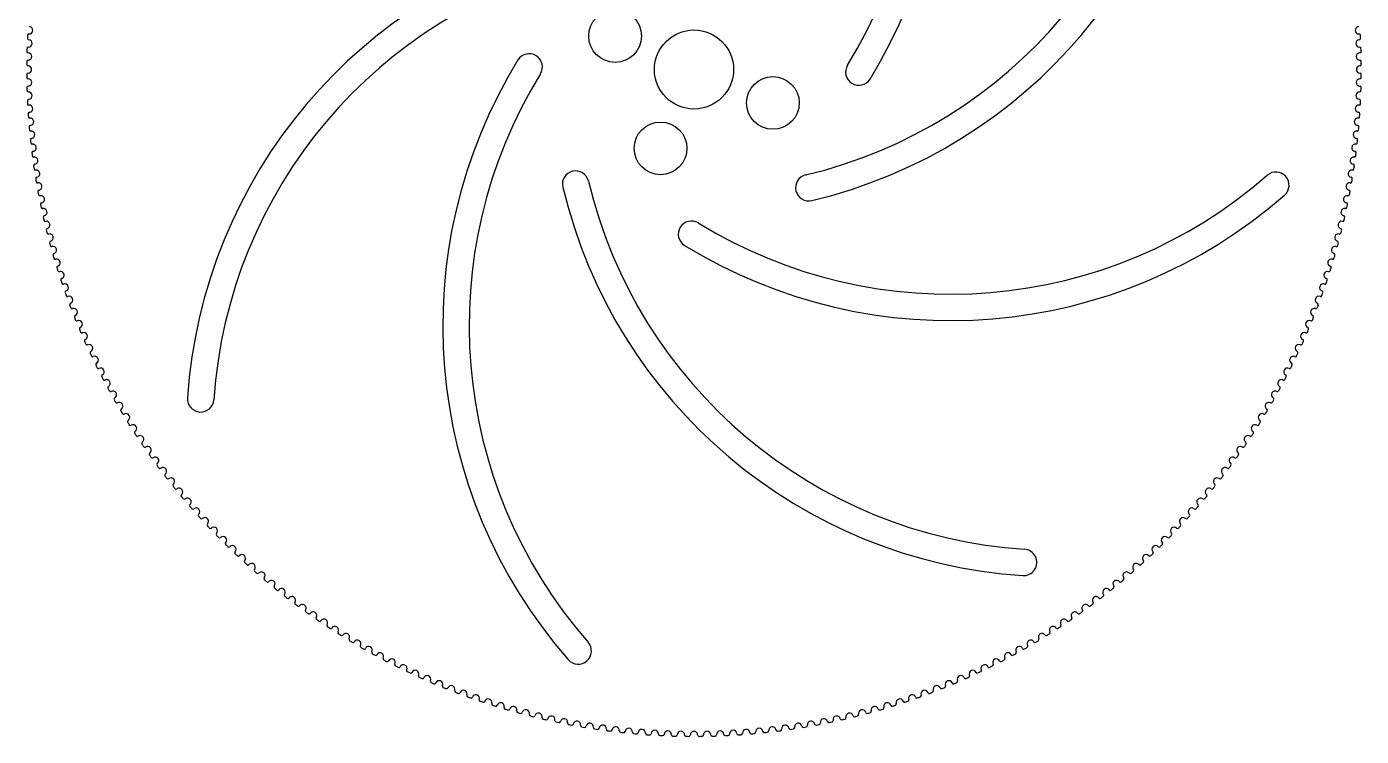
# Model space of a CAD drawing. Header units: millimetres. Extents: x 13 to 657, y -435 to 1.
# Drawn here: x 454.9 to 657.4, y -434.6 to -326.9 of the extents above; entities that cross this region are included whole.
import ezdxf

# ---------------------------------------------------------------- set-up
doc = ezdxf.new("R2010")
doc.units = ezdxf.units.MM
doc.layers.get('0').update_dxf_attribs({"color": 253, "lineweight": 70, "true_color": 0x8faf8f})

msp = doc.modelspace()

# ---------------------------------------------------------------- linework, layer by layer
at = {"color": 98, "lineweight": -3, "true_color": 0x054805}
for centre, radius in [((544.16, -328.29), 4), ((556.13, -333.37), 6), ((568.1, -338.45), 4), ((551.05, -345.34), 4)]:
    msp.add_circle(centre, radius, dxfattribs=at)
for centre, radius, start, end in [((517.24, -294.48), 77, 328.412, 41.1774), ((517.24, -294.48), 73, 328.412, 41.1774), ((556.13, -278.37), 73, 283.412, 356.1774), ((556.13, -278.37), 77, 283.412, 356.1774), ((556.13, -388.37), 77, 103.412, 176.1774), ((556.13, -388.37), 73, 103.412, 176.1774), ((455.27, -327.42), 0.555, 267.2185, 86.0315), ((656.99, -327.42), 0.555, 93.9685, 272.7815), ((455.15, -330.16), 0.2, 88.3435, 178.1782), ((556.13, -333.37), 101.23, 177.0532, 177.3218), ((455.21, -328.65), 0.2, 177.3218, 267.1565), ((455.23, -328.18), 0.2, 87.2185, 177.0532), ((455.17, -329.4), 0.555, 268.3435, 87.1565), ((657.09, -329.4), 0.555, 92.8435, 271.6565), ((657.03, -328.18), 0.2, 2.9468, 92.7815), ((657.05, -328.65), 0.2, 272.8435, 2.6782), ((657.11, -330.16), 0.2, 1.8218, 91.6565), ((556.13, -333.37), 101.23, 2.6782, 2.9468), ((455.11, -332.14), 0.2, 89.4685, 179.3032), ((556.13, -333.37), 101.23, 178.1782, 178.4468), ((455.14, -330.63), 0.2, 178.4468, 268.2815), ((455.12, -331.39), 0.555, 269.4685, 88.2815), ((595.02, -372.26), 77, 148.412, 221.1774), ((531.13, -332.98), 2, 328.412, 148.412), ((657.14, -331.39), 0.555, 91.7185, 270.5315), ((657.12, -330.63), 0.2, 271.7185, 1.5532), ((657.15, -332.14), 0.2, 0.6968, 90.5315), ((556.13, -333.37), 101.23, 1.5532, 1.8218), ((556.13, -333.37), 101.23, 179.3032, 179.5718), ((455.1, -332.62), 0.2, 179.5718, 269.4065), ((455.1, -334.12), 0.2, 90.5935, 180.4282), ((455.1, -333.37), 0.555, 270.5935, 89.4065), ((595.02, -372.26), 73, 148.412, 221.1774), ((581.13, -333.76), 2, 148.412, 328.412), ((657.16, -333.37), 0.555, 90.5935, 269.4065), ((657.16, -332.62), 0.2, 270.5935, 0.4282), ((657.16, -334.12), 0.2, 359.5718, 89.4065), ((556.13, -333.37), 101.23, 0.4282, 0.6968), ((556.13, -333.37), 101.23, 180.4282, 180.6968), ((455.11, -334.6), 0.2, 180.6968, 270.5315), ((455.14, -336.11), 0.2, 91.7185, 181.5532), ((455.12, -335.35), 0.555, 271.7185, 90.5315), ((657.14, -335.35), 0.555, 89.4685, 268.2815), ((657.12, -336.11), 0.2, 358.4468, 88.2815), ((657.15, -334.6), 0.2, 269.4685, 359.3032), ((556.13, -333.37), 101.23, 359.3032, 359.5718), ((556.13, -333.37), 101.23, 181.5532, 181.8218), ((455.15, -336.58), 0.2, 181.8218, 271.6565), ((455.21, -338.09), 0.2, 92.8435, 182.6782), ((455.17, -337.34), 0.555, 272.8435, 91.6565), ((657.09, -337.34), 0.555, 88.3435, 267.1565), ((657.05, -338.09), 0.2, 357.3218, 87.1565), ((657.11, -336.58), 0.2, 268.3435, 358.1782), ((556.13, -333.37), 101.23, 358.1782, 358.4468), ((556.13, -333.37), 101.23, 182.6782, 182.9468), ((455.23, -338.56), 0.2, 182.9468, 272.7815), ((455.32, -340.07), 0.2, 93.9685, 183.8032), ((556.13, -333.37), 101.23, 183.8032, 184.0718), ((455.27, -339.32), 0.555, 273.9685, 92.7815), ((656.99, -339.32), 0.555, 87.2185, 266.0315), ((656.94, -340.07), 0.2, 356.1968, 86.0315), ((657.03, -338.56), 0.2, 267.2185, 357.0532), ((556.13, -333.37), 101.23, 355.9282, 356.1968), ((556.13, -333.37), 101.23, 357.0532, 357.3218), ((455.36, -340.54), 0.2, 184.0718, 273.9065), ((455.47, -342.05), 0.2, 95.0935, 184.9282), ((556.13, -333.37), 101.23, 184.9282, 185.1968), ((455.41, -341.3), 0.555, 275.0935, 93.9065), ((656.85, -341.3), 0.555, 86.0935, 264.9065), ((656.79, -342.05), 0.2, 355.0718, 84.9065), ((656.9, -340.54), 0.2, 266.0935, 355.9282), ((556.13, -333.37), 101.23, 354.8032, 355.0718), ((455.52, -342.52), 0.2, 185.1968, 275.0315), ((455.66, -344.02), 0.2, 96.2185, 186.0532), ((556.13, -333.37), 101.23, 186.0532, 186.3218), ((455.58, -343.27), 0.555, 276.2185, 95.0315), ((656.68, -343.27), 0.555, 84.9685, 263.7815), ((656.6, -344.02), 0.2, 353.9468, 83.7815), ((656.74, -342.52), 0.2, 264.9685, 354.8032), ((556.13, -333.37), 101.23, 353.6782, 353.9468), ((455.72, -344.49), 0.2, 186.3218, 276.1565), ((455.89, -345.99), 0.2, 97.3435, 187.1782), ((556.13, -333.37), 101.23, 187.1782, 187.4468), ((455.8, -345.25), 0.555, 277.3435, 96.1565), ((656.46, -345.25), 0.555, 83.8435, 262.6565), ((656.37, -345.99), 0.2, 352.8218, 82.6565), ((556.13, -333.37), 101.23, 352.5532, 352.8218), ((656.54, -344.49), 0.2, 263.8435, 353.6782), ((455.95, -346.46), 0.2, 187.4468, 277.2815), ((456.16, -347.96), 0.2, 98.4685, 188.3032), ((556.13, -333.37), 101.23, 188.3032, 188.5718), ((456.05, -347.21), 0.555, 278.4685, 97.2815), ((656.21, -347.21), 0.555, 82.7185, 261.5315), ((656.1, -347.96), 0.2, 351.6968, 81.5315), ((556.13, -333.37), 101.23, 351.4282, 351.6968), ((656.31, -346.46), 0.2, 262.7185, 352.5532), ((456.23, -348.43), 0.2, 188.5718, 278.4065), ((456.34, -349.18), 0.555, 279.5935, 98.4065), ((456.47, -349.92), 0.2, 99.5935, 189.4282), ((556.13, -333.37), 101.23, 189.4282, 189.6968), ((538.18, -350.77), 2, 13.412, 193.412), ((595.02, -294.48), 73, 238.412, 311.1774), ((573.53, -351.32), 2, 103.412, 283.412), ((644.4, -350.93), 2, 311.1774, 131.1774), ((655.92, -349.18), 0.555, 81.5935, 260.4065), ((655.79, -349.92), 0.2, 350.5718, 80.4065), ((556.13, -333.37), 101.23, 350.3032, 350.5718), ((656.03, -348.43), 0.2, 261.5935, 351.4282), ((456.54, -350.39), 0.2, 189.6968, 279.5315), ((456.67, -351.13), 0.555, 280.7185, 99.5315), ((456.81, -351.87), 0.2, 100.7185, 190.5532), ((556.13, -333.37), 101.23, 190.5532, 190.8218), ((611.13, -333.37), 77, 193.412, 266.1774), ((611.13, -333.37), 73, 193.412, 266.1774), ((655.59, -351.13), 0.555, 80.4685, 259.2815), ((655.45, -351.87), 0.2, 349.4468, 79.2815), ((556.13, -333.37), 101.23, 349.1782, 349.4468), ((655.72, -350.39), 0.2, 260.4685, 350.3032), ((456.9, -352.34), 0.2, 190.8218, 280.6565), ((457.04, -353.08), 0.555, 281.8435, 100.6565), ((457.19, -353.82), 0.2, 101.8435, 191.6782), ((556.13, -333.37), 101.23, 191.6782, 191.9468), ((595.02, -294.48), 77, 238.412, 311.1774), ((655.22, -353.08), 0.555, 79.3435, 258.1565), ((655.07, -353.82), 0.2, 348.3218, 78.1565), ((556.13, -333.37), 101.23, 348.0532, 348.3218), ((655.36, -352.34), 0.2, 259.3435, 349.1782), ((457.29, -354.28), 0.2, 191.9468, 281.7815), ((457.44, -355.02), 0.555, 282.9685, 101.7815), ((457.61, -355.76), 0.2, 102.9685, 192.8032), ((556.13, -333.37), 101.23, 192.8032, 193.0718), ((457.72, -356.22), 0.2, 193.0718, 282.9065), ((654.82, -355.02), 0.555, 78.2185, 257.0315), ((654.54, -356.22), 0.2, 257.0935, 346.9282), ((654.65, -355.76), 0.2, 347.1968, 77.0315), ((556.13, -333.37), 101.23, 346.9282, 347.1968), ((654.97, -354.28), 0.2, 258.2185, 348.0532), ((457.89, -356.96), 0.555, 284.0935, 102.9065), ((458.07, -357.69), 0.2, 104.0935, 193.9282), ((556.13, -333.37), 101.23, 193.9282, 194.1968), ((458.19, -358.15), 0.2, 194.1968, 284.0315), ((458.37, -358.88), 0.555, 285.2185, 104.0315), ((555.74, -358.37), 2, 58.412, 238.412), ((653.89, -358.88), 0.555, 75.9685, 254.7815), ((654.37, -356.96), 0.555, 77.0935, 255.9065), ((654.07, -358.15), 0.2, 255.9685, 345.8032), ((654.19, -357.69), 0.2, 346.0718, 75.9065), ((556.13, -333.37), 101.23, 345.8032, 346.0718), ((458.57, -359.61), 0.2, 105.2185, 195.0532), ((556.13, -333.37), 101.23, 195.0532, 195.3218), ((458.69, -360.07), 0.2, 195.3218, 285.1565), ((458.89, -360.79), 0.555, 286.3435, 105.1565), ((653.37, -360.79), 0.555, 74.8435, 253.6565), ((653.57, -360.07), 0.2, 254.8435, 344.6782), ((653.69, -359.61), 0.2, 344.9468, 74.7815), ((556.13, -333.37), 101.23, 344.6782, 344.9468), ((459.1, -361.52), 0.2, 106.3435, 196.1782), ((556.13, -333.37), 101.23, 196.1782, 196.4468), ((459.23, -361.97), 0.2, 196.4468, 286.2815), ((459.45, -362.7), 0.555, 287.4685, 106.2815), ((652.81, -362.7), 0.555, 73.7185, 252.5315), ((653.03, -361.97), 0.2, 253.7185, 343.5532), ((653.16, -361.52), 0.2, 343.8218, 73.6565), ((556.13, -333.37), 101.23, 343.5532, 343.8218), ((459.67, -363.42), 0.2, 107.4685, 197.3032), ((556.13, -333.37), 101.23, 197.3032, 197.5718), ((459.82, -363.87), 0.2, 197.5718, 287.4065), ((460.04, -364.59), 0.555, 288.5935, 107.4065), ((652.22, -364.59), 0.555, 72.5935, 251.4065), ((652.44, -363.87), 0.2, 252.5935, 342.4282), ((556.13, -333.37), 101.23, 342.4282, 342.6968), ((652.59, -363.42), 0.2, 342.6968, 72.5315), ((460.28, -365.31), 0.2, 108.5935, 198.4282), ((556.13, -333.37), 101.23, 198.4282, 198.6968), ((460.43, -365.76), 0.2, 198.6968, 288.5315), ((460.67, -366.47), 0.555, 289.7185, 108.5315), ((651.59, -366.47), 0.555, 71.4685, 250.2815), ((651.83, -365.76), 0.2, 251.4685, 341.3032), ((556.13, -333.37), 101.23, 341.3032, 341.5718), ((651.98, -365.31), 0.2, 341.5718, 71.4065), ((460.93, -367.18), 0.2, 109.7185, 199.5532), ((556.13, -333.37), 101.23, 199.5532, 199.8218), ((461.09, -367.63), 0.2, 199.8218, 289.6565), ((461.34, -368.34), 0.555, 290.8435, 109.6565), ((650.92, -368.34), 0.555, 70.3435, 249.1565), ((651.17, -367.63), 0.2, 250.3435, 340.1782), ((556.13, -333.37), 101.23, 340.1782, 340.4468), ((651.33, -367.18), 0.2, 340.4468, 70.2815), ((461.61, -369.05), 0.2, 110.8435, 200.6782), ((556.13, -333.37), 101.23, 200.6782, 200.9468), ((461.78, -369.49), 0.2, 200.9468, 290.7815), ((462.05, -370.19), 0.555, 291.9685, 110.7815), ((650.21, -370.19), 0.555, 69.2185, 248.0315), ((650.48, -369.49), 0.2, 249.2185, 339.0532), ((556.13, -333.37), 101.23, 339.0532, 339.3218), ((650.65, -369.05), 0.2, 339.3218, 69.1565), ((462.33, -370.89), 0.2, 111.9685, 201.8032), ((556.13, -333.37), 101.23, 201.8032, 202.0718), ((462.51, -371.33), 0.2, 202.0718, 291.9065), ((462.79, -372.03), 0.555, 293.0935, 111.9065), ((649.47, -372.03), 0.555, 68.0935, 246.9065), ((649.75, -371.33), 0.2, 248.0935, 337.9282), ((556.13, -333.37), 101.23, 337.9282, 338.1968), ((649.93, -370.89), 0.2, 338.1968, 68.0315), ((463.08, -372.73), 0.2, 113.0935, 202.9282), ((556.13, -333.37), 101.23, 202.9282, 203.1968), ((463.27, -373.16), 0.2, 203.1968, 293.0315), ((463.56, -373.86), 0.555, 294.2185, 113.0315), ((463.87, -374.55), 0.2, 114.2185, 204.0532), ((648.7, -373.86), 0.555, 66.9685, 245.7815), ((648.39, -374.55), 0.2, 335.9468, 65.7815), ((648.99, -373.16), 0.2, 246.9685, 336.8032), ((556.13, -333.37), 101.23, 336.8032, 337.0718), ((649.18, -372.73), 0.2, 337.0718, 66.9065), ((556.13, -333.37), 101.23, 204.0532, 204.3218), ((464.07, -374.98), 0.2, 204.3218, 294.1565), ((464.38, -375.67), 0.555, 295.3435, 114.1565), ((464.7, -376.35), 0.2, 115.3435, 205.1782), ((556.13, -333.37), 101.23, 205.1782, 205.4468), ((647.88, -375.67), 0.555, 65.8435, 244.6565), ((556.13, -333.37), 101.23, 334.5532, 334.8218), ((647.56, -376.35), 0.2, 334.8218, 64.6565), ((648.19, -374.98), 0.2, 245.8435, 335.6782), ((556.13, -333.37), 101.23, 335.6782, 335.9468), ((464.9, -376.78), 0.2, 205.4468, 295.2815), ((465.22, -377.46), 0.555, 296.4685, 115.2815), ((465.56, -378.14), 0.2, 116.4685, 206.3032), ((556.13, -333.37), 101.23, 206.3032, 206.5718), ((647.04, -377.46), 0.555, 64.7185, 243.5315), ((556.13, -333.37), 101.23, 333.4282, 333.6968), ((646.7, -378.14), 0.2, 333.6968, 63.5315), ((647.36, -376.78), 0.2, 244.7185, 334.5532), ((465.77, -378.56), 0.2, 206.5718, 296.4065), ((466.11, -379.24), 0.555, 297.5935, 116.4065), ((466.46, -379.91), 0.2, 117.5935, 207.4282), ((556.13, -333.37), 101.23, 207.4282, 207.6968), ((466.68, -380.33), 0.2, 207.6968, 297.5315), ((467.03, -381), 0.555, 298.7185, 117.5315), ((645.23, -381), 0.555, 62.4685, 241.2815), ((645.58, -380.33), 0.2, 242.4685, 332.3032), ((646.15, -379.24), 0.555, 63.5935, 242.4065), ((556.13, -333.37), 101.23, 332.3032, 332.5718), ((645.8, -379.91), 0.2, 332.5718, 62.4065), ((646.49, -378.56), 0.2, 243.5935, 333.4282), ((467.39, -381.66), 0.2, 118.7185, 208.5532), ((556.13, -333.37), 101.23, 208.5532, 208.8218), ((467.62, -382.07), 0.2, 208.8218, 298.6565), ((467.98, -382.74), 0.555, 299.8435, 118.6565), ((644.28, -382.74), 0.555, 61.3435, 240.1565), ((644.64, -382.07), 0.2, 241.3435, 331.1782), ((556.13, -333.37), 101.23, 331.1782, 331.4468), ((644.87, -381.66), 0.2, 331.4468, 61.2815), ((468.35, -383.39), 0.2, 119.8435, 209.6782), ((556.13, -333.37), 101.23, 209.6782, 209.9468), ((468.59, -383.8), 0.2, 209.9468, 299.7815), ((468.96, -384.46), 0.555, 300.9685, 119.7815), ((481.3, -383.37), 2, 176.1774, 356.1774), ((643.3, -384.46), 0.555, 60.2185, 239.0315), ((643.67, -383.8), 0.2, 240.2185, 330.0532), ((556.13, -333.37), 101.23, 330.0532, 330.3218), ((643.91, -383.39), 0.2, 330.3218, 60.1565), ((469.35, -385.11), 0.2, 120.9685, 210.8032), ((556.13, -333.37), 101.23, 210.8032, 211.0718), ((469.6, -385.51), 0.2, 211.0718, 300.9065), ((469.98, -386.16), 0.555, 302.0935, 120.9065), ((470.39, -386.8), 0.2, 122.0935, 211.9282), ((642.28, -386.16), 0.555, 59.0935, 237.9065), ((641.87, -386.8), 0.2, 328.0718, 57.9065), ((642.66, -385.51), 0.2, 239.0935, 328.9282), ((556.13, -333.37), 101.23, 328.9282, 329.1968), ((642.91, -385.11), 0.2, 329.1968, 59.0315), ((556.13, -333.37), 101.23, 211.9282, 212.1968), ((470.64, -387.2), 0.2, 212.1968, 302.0315), ((471.04, -387.84), 0.555, 303.2185, 122.0315), ((471.45, -388.47), 0.2, 123.2185, 213.0532), ((556.13, -333.37), 101.23, 213.0532, 213.3218), ((641.22, -387.84), 0.555, 57.9685, 236.7815), ((556.13, -333.37), 101.23, 326.6782, 326.9468), ((640.81, -388.47), 0.2, 326.9468, 56.7815), ((641.62, -387.2), 0.2, 237.9685, 327.8032), ((556.13, -333.37), 101.23, 327.8032, 328.0718), ((471.71, -388.87), 0.2, 213.3218, 303.1565), ((472.12, -389.5), 0.555, 304.3435, 123.1565), ((472.55, -390.12), 0.2, 124.3435, 214.1782), ((556.13, -333.37), 101.23, 214.1782, 214.4468), ((472.82, -390.52), 0.2, 214.4468, 304.2815), ((473.24, -391.14), 0.555, 305.4685, 124.2815), ((639.02, -391.14), 0.555, 55.7185, 234.5315), ((639.44, -390.52), 0.2, 235.7185, 325.5532), ((640.14, -389.5), 0.555, 56.8435, 235.6565), ((556.13, -333.37), 101.23, 325.5532, 325.8218), ((639.71, -390.12), 0.2, 325.8218, 55.6565), ((640.55, -388.87), 0.2, 236.8435, 326.6782), ((473.68, -391.75), 0.2, 125.4685, 215.3032), ((556.13, -333.37), 101.23, 215.3032, 215.5718), ((473.95, -392.14), 0.2, 215.5718, 305.4065), ((474.39, -392.76), 0.555, 306.5935, 125.4065), ((637.87, -392.76), 0.555, 54.5935, 233.4065), ((638.31, -392.14), 0.2, 234.5935, 324.4282), ((556.13, -333.37), 101.23, 324.4282, 324.6968), ((638.58, -391.75), 0.2, 324.6968, 54.5315), ((474.84, -393.36), 0.2, 126.5935, 216.4282), ((556.13, -333.37), 101.23, 216.4282, 216.6968), ((475.12, -393.74), 0.2, 216.6968, 306.5315), ((475.57, -394.35), 0.555, 307.7185, 126.5315), ((636.69, -394.35), 0.555, 53.4685, 232.2815), ((637.14, -393.74), 0.2, 233.4685, 323.3032), ((556.13, -333.37), 101.23, 323.3032, 323.5718), ((637.42, -393.36), 0.2, 323.5718, 53.4065), ((476.04, -394.95), 0.2, 127.7185, 217.5532), ((556.13, -333.37), 101.23, 217.5532, 217.8218), ((476.33, -395.32), 0.2, 217.8218, 307.6565), ((476.79, -395.92), 0.555, 308.8435, 127.6565), ((477.26, -396.51), 0.2, 128.8435, 218.6782), ((556.13, -333.37), 101.23, 218.6782, 218.9468), ((556.13, -333.37), 101.23, 321.0532, 321.3218), ((635.47, -395.92), 0.555, 52.3435, 231.1565), ((635, -396.51), 0.2, 321.3218, 51.1565), ((635.93, -395.32), 0.2, 232.3435, 322.1782), ((556.13, -333.37), 101.23, 322.1782, 322.4468), ((636.22, -394.95), 0.2, 322.4468, 52.2815), ((477.56, -396.88), 0.2, 218.9468, 308.7815), ((478.03, -397.47), 0.555, 309.9685, 128.7815), ((478.51, -398.04), 0.2, 129.9685, 219.8032), ((556.13, -333.37), 101.23, 219.8032, 220.0718), ((478.82, -398.41), 0.2, 220.0718, 309.9065), ((479.3, -398.99), 0.555, 311.0935, 129.9065), ((632.96, -398.99), 0.555, 50.0935, 228.9065), ((633.44, -398.41), 0.2, 230.0935, 319.9282), ((556.13, -333.37), 101.23, 319.9282, 320.1968), ((634.23, -397.47), 0.555, 51.2185, 230.0315), ((633.75, -398.04), 0.2, 320.1968, 50.0315), ((634.7, -396.88), 0.2, 231.2185, 321.0532), ((479.8, -399.56), 0.2, 131.0935, 220.9282), ((556.13, -333.37), 101.23, 220.9282, 221.1968), ((480.11, -399.91), 0.2, 221.1968, 311.0315), ((480.61, -400.48), 0.555, 312.2185, 131.0315), ((631.65, -400.48), 0.555, 48.9685, 227.7815), ((632.15, -399.91), 0.2, 228.9685, 318.8032), ((556.13, -333.37), 101.23, 318.8032, 319.0718), ((632.46, -399.56), 0.2, 319.0718, 48.9065), ((481.11, -401.04), 0.2, 132.2185, 222.0532), ((556.13, -333.37), 101.23, 222.0532, 222.3218), ((481.43, -401.39), 0.2, 222.3218, 312.1565), ((481.94, -401.95), 0.555, 313.3435, 132.1565), ((482.46, -402.5), 0.2, 133.3435, 223.1782), ((556.13, -333.37), 101.23, 223.1782, 223.4468), ((483.3, -403.4), 0.555, 314.4685, 133.2815), ((628.96, -403.4), 0.555, 46.7185, 225.5315), ((556.13, -333.37), 101.23, 316.5532, 316.8218), ((630.32, -401.95), 0.555, 47.8435, 226.6565), ((629.8, -402.5), 0.2, 316.8218, 46.6565), ((630.83, -401.39), 0.2, 227.8435, 317.6782), ((556.13, -333.37), 101.23, 317.6782, 317.9468), ((631.15, -401.04), 0.2, 317.9468, 47.7815), ((482.78, -402.85), 0.2, 223.4468, 313.2815), ((483.83, -403.93), 0.2, 134.4685, 224.3032), ((556.13, -333.37), 101.23, 224.3032, 224.5718), ((484.16, -404.27), 0.2, 224.5718, 314.4065), ((484.69, -404.81), 0.555, 315.5935, 134.4065), ((627.57, -404.81), 0.555, 45.5935, 224.4065), ((628.1, -404.27), 0.2, 225.5935, 315.4282), ((556.13, -333.37), 101.23, 315.4282, 315.6968), ((628.43, -403.93), 0.2, 315.6968, 45.5315), ((629.48, -402.85), 0.2, 226.7185, 316.5532), ((485.23, -405.34), 0.2, 135.5935, 225.4282), ((556.13, -333.37), 101.23, 225.4282, 225.6968), ((485.57, -405.67), 0.2, 225.6968, 315.5315), ((486.1, -406.2), 0.555, 316.7185, 135.5315), ((486.65, -406.72), 0.2, 136.7185, 226.5532), ((556.13, -333.37), 101.23, 226.5532, 226.8218), ((606.13, -408.2), 2, 266.1774, 86.1774), ((556.13, -333.37), 101.23, 313.1782, 313.4468), ((626.16, -406.2), 0.555, 44.4685, 223.2815), ((625.61, -406.72), 0.2, 313.4468, 43.2815), ((626.69, -405.67), 0.2, 224.4685, 314.3032), ((556.13, -333.37), 101.23, 314.3032, 314.5718), ((627.03, -405.34), 0.2, 314.5718, 44.4065), ((487, -407.04), 0.2, 226.8218, 316.6565), ((487.55, -407.56), 0.555, 317.8435, 136.6565), ((488.11, -408.07), 0.2, 137.8435, 227.6782), ((556.13, -333.37), 101.23, 227.6782, 227.9468), ((488.46, -408.39), 0.2, 227.9468, 317.7815), ((489.02, -408.89), 0.555, 318.9685, 137.7815), ((623.24, -408.89), 0.555, 42.2185, 221.0315), ((623.8, -408.39), 0.2, 222.2185, 312.0532), ((556.13, -333.37), 101.23, 312.0532, 312.3218), ((624.71, -407.56), 0.555, 43.3435, 222.1565), ((624.15, -408.07), 0.2, 312.3218, 42.1565), ((625.26, -407.04), 0.2, 223.3435, 313.1782), ((489.59, -409.39), 0.2, 138.9685, 228.8032), ((556.13, -333.37), 101.23, 228.8032, 229.0718), ((489.94, -409.7), 0.2, 229.0718, 318.9065), ((490.51, -410.2), 0.555, 320.0935, 138.9065), ((491.09, -410.68), 0.2, 140.0935, 229.9282), ((556.13, -333.37), 101.23, 229.9282, 230.1968), ((492.03, -411.47), 0.555, 321.2185, 140.0315), ((620.23, -411.47), 0.555, 39.9685, 218.7815), ((556.13, -333.37), 101.23, 309.8032, 310.0718), ((621.75, -410.2), 0.555, 41.0935, 219.9065), ((621.17, -410.68), 0.2, 310.0718, 39.9065), ((622.32, -409.7), 0.2, 221.0935, 310.9282), ((556.13, -333.37), 101.23, 310.9282, 311.1968), ((622.67, -409.39), 0.2, 311.1968, 41.0315), ((491.46, -410.99), 0.2, 230.1968, 320.0315), ((492.62, -411.94), 0.2, 141.2185, 231.0532), ((556.13, -333.37), 101.23, 231.0532, 231.3218), ((492.99, -412.24), 0.2, 231.3218, 321.1565), ((493.58, -412.71), 0.555, 322.3435, 141.1565), ((618.68, -412.71), 0.555, 38.8435, 217.6565), ((619.27, -412.24), 0.2, 218.8435, 308.6782), ((556.13, -333.37), 101.23, 308.6782, 308.9468), ((619.64, -411.94), 0.2, 308.9468, 38.7815), ((620.8, -410.99), 0.2, 219.9685, 309.8032), ((494.18, -413.17), 0.2, 142.3435, 232.1782), ((556.13, -333.37), 101.23, 232.1782, 232.4468), ((494.55, -413.46), 0.2, 232.4468, 322.2815), ((495.15, -413.93), 0.555, 323.4685, 142.2815), ((495.76, -414.38), 0.2, 143.4685, 233.3032), ((556.13, -333.37), 101.23, 233.3032, 233.5718), ((496.14, -414.66), 0.2, 233.5718, 323.4065), ((496.74, -415.11), 0.555, 324.5935, 143.4065), ((615.52, -415.11), 0.555, 36.5935, 215.4065), ((616.12, -414.66), 0.2, 216.5935, 306.4282), ((556.13, -333.37), 101.23, 306.4282, 306.6968), ((617.11, -413.93), 0.555, 37.7185, 216.5315), ((616.5, -414.38), 0.2, 306.6968, 36.5315), ((617.71, -413.46), 0.2, 217.7185, 307.5532), ((556.13, -333.37), 101.23, 307.5532, 307.8218), ((618.08, -413.17), 0.2, 307.8218, 37.6565), ((497.36, -415.55), 0.2, 144.5935, 234.4282), ((556.13, -333.37), 101.23, 234.4282, 234.6968), ((497.75, -415.82), 0.2, 234.6968, 324.5315), ((498.36, -416.26), 0.555, 325.7185, 144.5315), ((498.98, -416.68), 0.2, 145.7185, 235.5532), ((556.13, -333.37), 101.23, 235.5532, 235.8218), ((500, -417.38), 0.555, 326.8435, 145.6565), ((612.26, -417.38), 0.555, 34.3435, 213.1565), ((556.13, -333.37), 101.23, 304.1782, 304.4468), ((613.9, -416.26), 0.555, 35.4685, 214.2815), ((613.28, -416.68), 0.2, 304.4468, 34.2815), ((614.51, -415.82), 0.2, 215.4685, 305.3032), ((556.13, -333.37), 101.23, 305.3032, 305.5718), ((614.9, -415.55), 0.2, 305.5718, 35.4065), ((499.38, -416.95), 0.2, 235.8218, 325.6565), ((500.63, -417.79), 0.2, 146.8435, 236.6782), ((556.13, -333.37), 101.23, 236.6782, 236.9468), ((501.03, -418.05), 0.2, 236.9468, 326.7815), ((501.66, -418.46), 0.555, 327.9685, 146.7815), ((502.3, -418.86), 0.2, 147.9685, 237.8032), ((556.13, -333.37), 101.23, 237.8032, 238.0718), ((503.34, -419.52), 0.555, 329.0935, 147.9065), ((608.92, -419.52), 0.555, 32.0935, 210.9065), ((556.13, -333.37), 101.23, 301.9282, 302.1968), ((610.6, -418.46), 0.555, 33.2185, 212.0315), ((609.96, -418.86), 0.2, 302.1968, 32.0315), ((611.23, -418.05), 0.2, 213.2185, 303.0532), ((556.13, -333.37), 101.23, 303.0532, 303.3218), ((611.63, -417.79), 0.2, 303.3218, 33.1565), ((612.88, -416.95), 0.2, 214.3435, 304.1782), ((502.7, -419.11), 0.2, 238.0718, 327.9065), ((503.99, -419.9), 0.2, 149.0935, 238.9282), ((556.13, -333.37), 101.23, 238.9282, 239.1968), ((504.39, -420.15), 0.2, 239.1968, 329.0315), ((505.04, -420.54), 0.555, 330.2185, 149.0315), ((505.7, -420.91), 0.2, 150.2185, 240.0532), ((556.13, -333.37), 101.23, 240.0532, 240.3218), ((506.76, -421.52), 0.555, 331.3435, 150.1565), ((538.57, -421.64), 2, 221.1774, 41.1774), ((605.5, -421.52), 0.555, 29.8435, 208.6565), ((556.13, -333.37), 101.23, 299.6782, 299.9468), ((607.22, -420.54), 0.555, 30.9685, 209.7815), ((606.56, -420.91), 0.2, 299.9468, 29.7815), ((607.87, -420.15), 0.2, 210.9685, 300.8032), ((556.13, -333.37), 101.23, 300.8032, 301.0718), ((608.27, -419.9), 0.2, 301.0718, 30.9065), ((609.56, -419.11), 0.2, 212.0935, 301.9282), ((506.11, -421.15), 0.2, 240.3218, 330.1565), ((507.43, -421.88), 0.2, 151.3435, 241.1782), ((556.13, -333.37), 101.23, 241.1782, 241.4468), ((507.84, -422.11), 0.2, 241.4468, 331.2815), ((508.5, -422.47), 0.555, 332.4685, 151.2815), ((509.17, -422.82), 0.2, 152.4685, 242.3032), ((556.13, -333.37), 101.23, 242.3032, 242.5718), ((510.26, -423.39), 0.555, 333.5935, 152.4065), ((602, -423.39), 0.555, 27.5935, 206.4065), ((556.13, -333.37), 101.23, 297.4282, 297.6968), ((603.09, -422.82), 0.2, 297.6968, 27.5315), ((603.76, -422.47), 0.555, 28.7185, 207.5315), ((604.42, -422.11), 0.2, 208.7185, 298.5532), ((556.13, -333.37), 101.23, 298.5532, 298.8218), ((604.83, -421.88), 0.2, 298.8218, 28.6565), ((606.15, -421.15), 0.2, 209.8435, 299.6782), ((509.59, -423.04), 0.2, 242.5718, 332.4065), ((510.94, -423.73), 0.2, 153.5935, 243.4282), ((556.13, -333.37), 101.23, 243.4282, 243.6968), ((511.36, -423.94), 0.2, 243.6968, 333.5315), ((512.04, -424.28), 0.555, 334.7185, 153.5315), ((512.72, -424.6), 0.2, 154.7185, 244.5532), ((556.13, -333.37), 101.23, 244.5532, 244.8218), ((513.15, -424.8), 0.2, 244.8218, 334.6565), ((513.83, -425.12), 0.555, 335.8435, 154.6565), ((598.43, -425.12), 0.555, 25.3435, 204.1565), ((599.11, -424.8), 0.2, 205.3435, 295.1782), ((556.13, -333.37), 101.23, 295.1782, 295.4468), ((599.54, -424.6), 0.2, 295.4468, 25.2815), ((600.22, -424.28), 0.555, 26.4685, 205.2815), ((600.9, -423.94), 0.2, 206.4685, 296.3032), ((556.13, -333.37), 101.23, 296.3032, 296.5718), ((601.32, -423.73), 0.2, 296.5718, 26.4065), ((602.67, -423.04), 0.2, 207.5935, 297.4282), ((514.52, -425.43), 0.2, 155.8435, 245.6782), ((556.13, -333.37), 101.23, 245.6782, 245.9468), ((514.95, -425.63), 0.2, 245.9468, 335.7815), ((515.64, -425.94), 0.555, 336.9685, 155.7815), ((516.34, -426.23), 0.2, 156.9685, 246.8032), ((556.13, -333.37), 101.23, 246.8032, 247.0718), ((516.77, -426.42), 0.2, 247.0718, 336.9065), ((517.47, -426.71), 0.555, 338.0935, 156.9065), ((518.17, -426.99), 0.2, 158.0935, 247.9282), ((519.31, -427.45), 0.555, 339.2185, 158.0315), ((592.95, -427.45), 0.555, 21.9685, 200.7815), ((594.09, -426.99), 0.2, 292.0718, 21.9065), ((594.79, -426.71), 0.555, 23.0935, 201.9065), ((595.49, -426.42), 0.2, 203.0935, 292.9282), ((556.13, -333.37), 101.23, 292.9282, 293.1968), ((595.92, -426.23), 0.2, 293.1968, 23.0315), ((596.62, -425.94), 0.555, 24.2185, 203.0315), ((597.31, -425.63), 0.2, 204.2185, 294.0532), ((556.13, -333.37), 101.23, 294.0532, 294.3218), ((597.74, -425.43), 0.2, 294.3218, 24.1565), ((556.13, -333.37), 101.23, 247.9282, 248.1968), ((518.61, -427.17), 0.2, 248.1968, 338.0315), ((520.01, -427.72), 0.2, 159.2185, 249.0532), ((556.13, -333.37), 101.23, 249.0532, 249.3218), ((520.45, -427.89), 0.2, 249.3218, 339.1565), ((521.16, -428.16), 0.555, 340.3435, 159.1565), ((521.87, -428.41), 0.2, 160.3435, 250.1782), ((556.13, -333.37), 101.23, 250.1782, 250.4468), ((522.32, -428.57), 0.2, 250.4468, 340.2815), ((523.03, -428.83), 0.555, 341.4685, 160.2815), ((523.74, -429.07), 0.2, 161.4685, 251.3032), ((524.91, -429.46), 0.555, 342.5935, 161.4065), ((587.35, -429.46), 0.555, 18.5935, 197.4065), ((588.52, -429.07), 0.2, 288.6968, 18.5315), ((589.23, -428.83), 0.555, 19.7185, 198.5315), ((589.94, -428.57), 0.2, 199.7185, 289.5532), ((556.13, -333.37), 101.23, 289.5532, 289.8218), ((590.39, -428.41), 0.2, 289.8218, 19.6565), ((591.1, -428.16), 0.555, 20.8435, 199.6565), ((591.81, -427.89), 0.2, 200.8435, 290.6782), ((556.13, -333.37), 101.23, 290.6782, 290.9468), ((592.25, -427.72), 0.2, 290.9468, 20.7815), ((593.65, -427.17), 0.2, 201.9685, 291.8032), ((556.13, -333.37), 101.23, 291.8032, 292.0718), ((556.13, -333.37), 101.23, 251.3032, 251.5718), ((524.19, -429.22), 0.2, 251.5718, 341.4065), ((525.63, -429.68), 0.2, 162.5935, 252.4282), ((556.13, -333.37), 101.23, 252.4282, 252.6968), ((526.08, -429.83), 0.2, 252.6968, 342.5315), ((526.8, -430.05), 0.555, 343.7185, 162.5315), ((527.53, -430.27), 0.2, 163.7185, 253.5532), ((556.13, -333.37), 101.23, 253.5532, 253.8218), ((527.98, -430.4), 0.2, 253.8218, 343.6565), ((528.71, -430.61), 0.555, 344.8435, 163.6565), ((529.43, -430.81), 0.2, 164.8435, 254.6782), ((556.13, -333.37), 101.23, 254.6782, 254.9468), ((529.89, -430.93), 0.2, 254.9468, 344.7815), ((530.62, -431.13), 0.555, 345.9685, 164.7815), ((532.54, -431.61), 0.555, 347.0935, 165.9065), ((579.72, -431.61), 0.555, 14.0935, 192.9065), ((581.64, -431.13), 0.555, 15.2185, 194.0315), ((582.37, -430.93), 0.2, 195.2185, 285.0532), ((556.13, -333.37), 101.23, 285.0532, 285.3218), ((582.83, -430.81), 0.2, 285.3218, 15.1565), ((583.55, -430.61), 0.555, 16.3435, 195.1565), ((584.28, -430.4), 0.2, 196.3435, 286.1782), ((556.13, -333.37), 101.23, 286.1782, 286.4468), ((584.73, -430.27), 0.2, 286.4468, 16.2815), ((585.46, -430.05), 0.555, 17.4685, 196.2815), ((586.18, -429.83), 0.2, 197.4685, 287.3032), ((556.13, -333.37), 101.23, 287.3032, 287.5718), ((586.63, -429.68), 0.2, 287.5718, 17.4065), ((588.07, -429.22), 0.2, 198.5935, 288.4282), ((556.13, -333.37), 101.23, 288.4282, 288.6968), ((531.35, -431.31), 0.2, 165.9685, 255.8032), ((556.13, -333.37), 101.23, 255.8032, 256.0718), ((531.81, -431.43), 0.2, 256.0718, 345.9065), ((533.28, -431.78), 0.2, 167.0935, 256.9282), ((556.13, -333.37), 101.23, 256.9282, 257.1968), ((533.74, -431.89), 0.2, 257.1968, 347.0315), ((534.48, -432.06), 0.555, 348.2185, 167.0315), ((535.22, -432.21), 0.2, 168.2185, 258.0532), ((556.13, -333.37), 101.23, 258.0532, 258.3218), ((535.68, -432.31), 0.2, 258.3218, 348.1565), ((536.42, -432.46), 0.555, 349.3435, 168.1565), ((537.16, -432.6), 0.2, 169.3435, 259.1782), ((556.13, -333.37), 101.23, 259.1782, 259.4468), ((537.63, -432.69), 0.2, 259.4468, 349.2815), ((538.37, -432.83), 0.555, 350.4685, 169.2815), ((539.11, -432.96), 0.2, 170.4685, 260.3032), ((556.13, -333.37), 101.23, 260.3032, 260.5718), ((539.58, -433.03), 0.2, 260.5718, 350.4065), ((540.32, -433.16), 0.555, 351.5935, 170.4065), ((541.07, -433.27), 0.2, 171.5935, 261.4282), ((542.29, -433.45), 0.555, 352.7185, 171.5315), ((544.25, -433.7), 0.555, 353.8435, 172.6565), ((568.01, -433.7), 0.555, 7.3435, 186.1565), ((569.97, -433.45), 0.555, 8.4685, 187.2815), ((571.19, -433.27), 0.2, 278.5718, 8.4065), ((571.94, -433.16), 0.555, 9.5935, 188.4065), ((572.68, -433.03), 0.2, 189.5935, 279.4282), ((556.13, -333.37), 101.23, 279.4282, 279.6968), ((573.15, -432.96), 0.2, 279.6968, 9.5315), ((573.89, -432.83), 0.555, 10.7185, 189.5315), ((574.63, -432.69), 0.2, 190.7185, 280.5532), ((556.13, -333.37), 101.23, 280.5532, 280.8218), ((575.1, -432.6), 0.2, 280.8218, 10.6565), ((575.84, -432.46), 0.555, 11.8435, 190.6565), ((576.58, -432.31), 0.2, 191.8435, 281.6782), ((556.13, -333.37), 101.23, 281.6782, 281.9468), ((577.04, -432.21), 0.2, 281.9468, 11.7815), ((577.78, -432.06), 0.555, 12.9685, 191.7815), ((578.52, -431.89), 0.2, 192.9685, 282.8032), ((556.13, -333.37), 101.23, 282.8032, 283.0718), ((578.98, -431.78), 0.2, 283.0718, 12.9065), ((580.45, -431.43), 0.2, 194.0935, 283.9282), ((556.13, -333.37), 101.23, 283.9282, 284.1968), ((580.91, -431.31), 0.2, 284.1968, 14.0315), ((556.13, -333.37), 101.23, 261.4282, 261.6968), ((541.54, -433.34), 0.2, 261.6968, 351.5315), ((543.04, -433.55), 0.2, 172.7185, 262.5532), ((556.13, -333.37), 101.23, 262.5532, 262.8218), ((543.51, -433.61), 0.2, 262.8218, 352.6565), ((545.01, -433.78), 0.2, 173.8435, 263.6782), ((556.13, -333.37), 101.23, 263.6782, 263.9468), ((545.48, -433.84), 0.2, 263.9468, 353.7815), ((546.23, -433.92), 0.555, 354.9685, 173.7815), ((546.98, -433.98), 0.2, 174.9685, 264.8032), ((556.13, -333.37), 101.23, 264.8032, 265.0718), ((547.45, -434.03), 0.2, 265.0718, 354.9065), ((548.2, -434.09), 0.555, 356.0935, 174.9065), ((548.96, -434.14), 0.2, 176.0935, 265.9282), ((556.13, -333.37), 101.23, 265.9282, 266.1968), ((549.43, -434.18), 0.2, 266.1968, 356.0315), ((550.18, -434.23), 0.555, 357.2185, 176.0315), ((550.94, -434.27), 0.2, 177.2185, 267.0532), ((556.13, -333.37), 101.23, 267.0532, 267.3218), ((551.41, -434.29), 0.2, 267.3218, 357.1565), ((552.16, -434.33), 0.555, 358.3435, 177.1565), ((552.92, -434.35), 0.2, 178.3435, 268.1782), ((556.13, -333.37), 101.23, 268.1782, 268.4468), ((553.39, -434.36), 0.2, 268.4468, 358.2815), ((554.15, -434.38), 0.555, 359.4685, 178.2815), ((554.9, -434.39), 0.2, 179.4685, 269.3032), ((556.13, -333.37), 101.23, 269.3032, 269.5718), ((555.38, -434.4), 0.2, 269.5718, 359.4065), ((556.13, -434.4), 0.555, 0.5935, 179.4065), ((556.88, -434.4), 0.2, 180.5935, 270.4282), ((556.13, -333.37), 101.23, 270.4282, 270.6968), ((557.36, -434.39), 0.2, 270.6968, 0.5315), ((558.11, -434.38), 0.555, 1.7185, 180.5315), ((558.87, -434.36), 0.2, 181.7185, 271.5532), ((556.13, -333.37), 101.23, 271.5532, 271.8218), ((559.34, -434.35), 0.2, 271.8218, 1.6565), ((560.1, -434.33), 0.555, 2.8435, 181.6565), ((560.85, -434.29), 0.2, 182.8435, 272.6782), ((556.13, -333.37), 101.23, 272.6782, 272.9468), ((561.32, -434.27), 0.2, 272.9468, 2.7815), ((562.08, -434.23), 0.555, 3.9685, 182.7815), ((562.83, -434.18), 0.2, 183.9685, 273.8032), ((556.13, -333.37), 101.23, 273.8032, 274.0718), ((563.3, -434.14), 0.2, 274.0718, 3.9065), ((564.06, -434.09), 0.555, 5.0935, 183.9065), ((564.81, -434.03), 0.2, 185.0935, 274.9282), ((556.13, -333.37), 101.23, 274.9282, 275.1968), ((565.28, -433.98), 0.2, 275.1968, 5.0315), ((566.03, -433.92), 0.555, 6.2185, 185.0315), ((566.78, -433.84), 0.2, 186.2185, 276.0532), ((556.13, -333.37), 101.23, 276.0532, 276.3218), ((567.25, -433.78), 0.2, 276.3218, 6.1565), ((568.75, -433.61), 0.2, 187.3435, 277.1782), ((556.13, -333.37), 101.23, 277.1782, 277.4468), ((569.22, -433.55), 0.2, 277.4468, 7.2815), ((570.72, -433.34), 0.2, 188.4685, 278.3032), ((556.13, -333.37), 101.23, 278.3032, 278.5718)]:
    msp.add_arc(centre, radius, start, end, dxfattribs=at)

doc.saveas('drawing.dxf')
